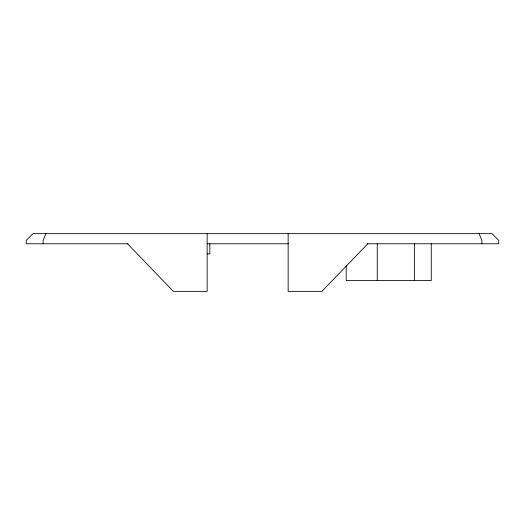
<?xml version="1.0" encoding="UTF-8"?>
<svg xmlns="http://www.w3.org/2000/svg" width="525" height="525" viewBox="0 0 525 525"><rect width="100%" height="100%" fill="white"/><g stroke="black" fill="none" stroke-linecap="round" stroke-linejoin="round"><path stroke-width="0.79" d="M45.918 233.645L43.122 240.391L43.122 243.771M367.802 243.771L321.897 291.355L288.153 291.355L288.153 233.645M128.061 243.771L26.25 243.771L26.25 240.391L33.003 233.645L491.997 233.645L498.75 240.391L498.75 243.771L367.106 243.771M207.152 243.771L288.376 243.771M207.447 253.897L209.849 253.897L209.849 243.771M127.503 243.771L173.401 291.355L207.152 291.355L207.152 233.645M479.082 233.645L481.878 240.391L481.878 243.771M431.248 243.771L431.248 280.553L346.198 280.553L346.198 265.84M414.376 243.771L414.376 280.553M377.252 243.771L377.252 280.553"/></g></svg>
